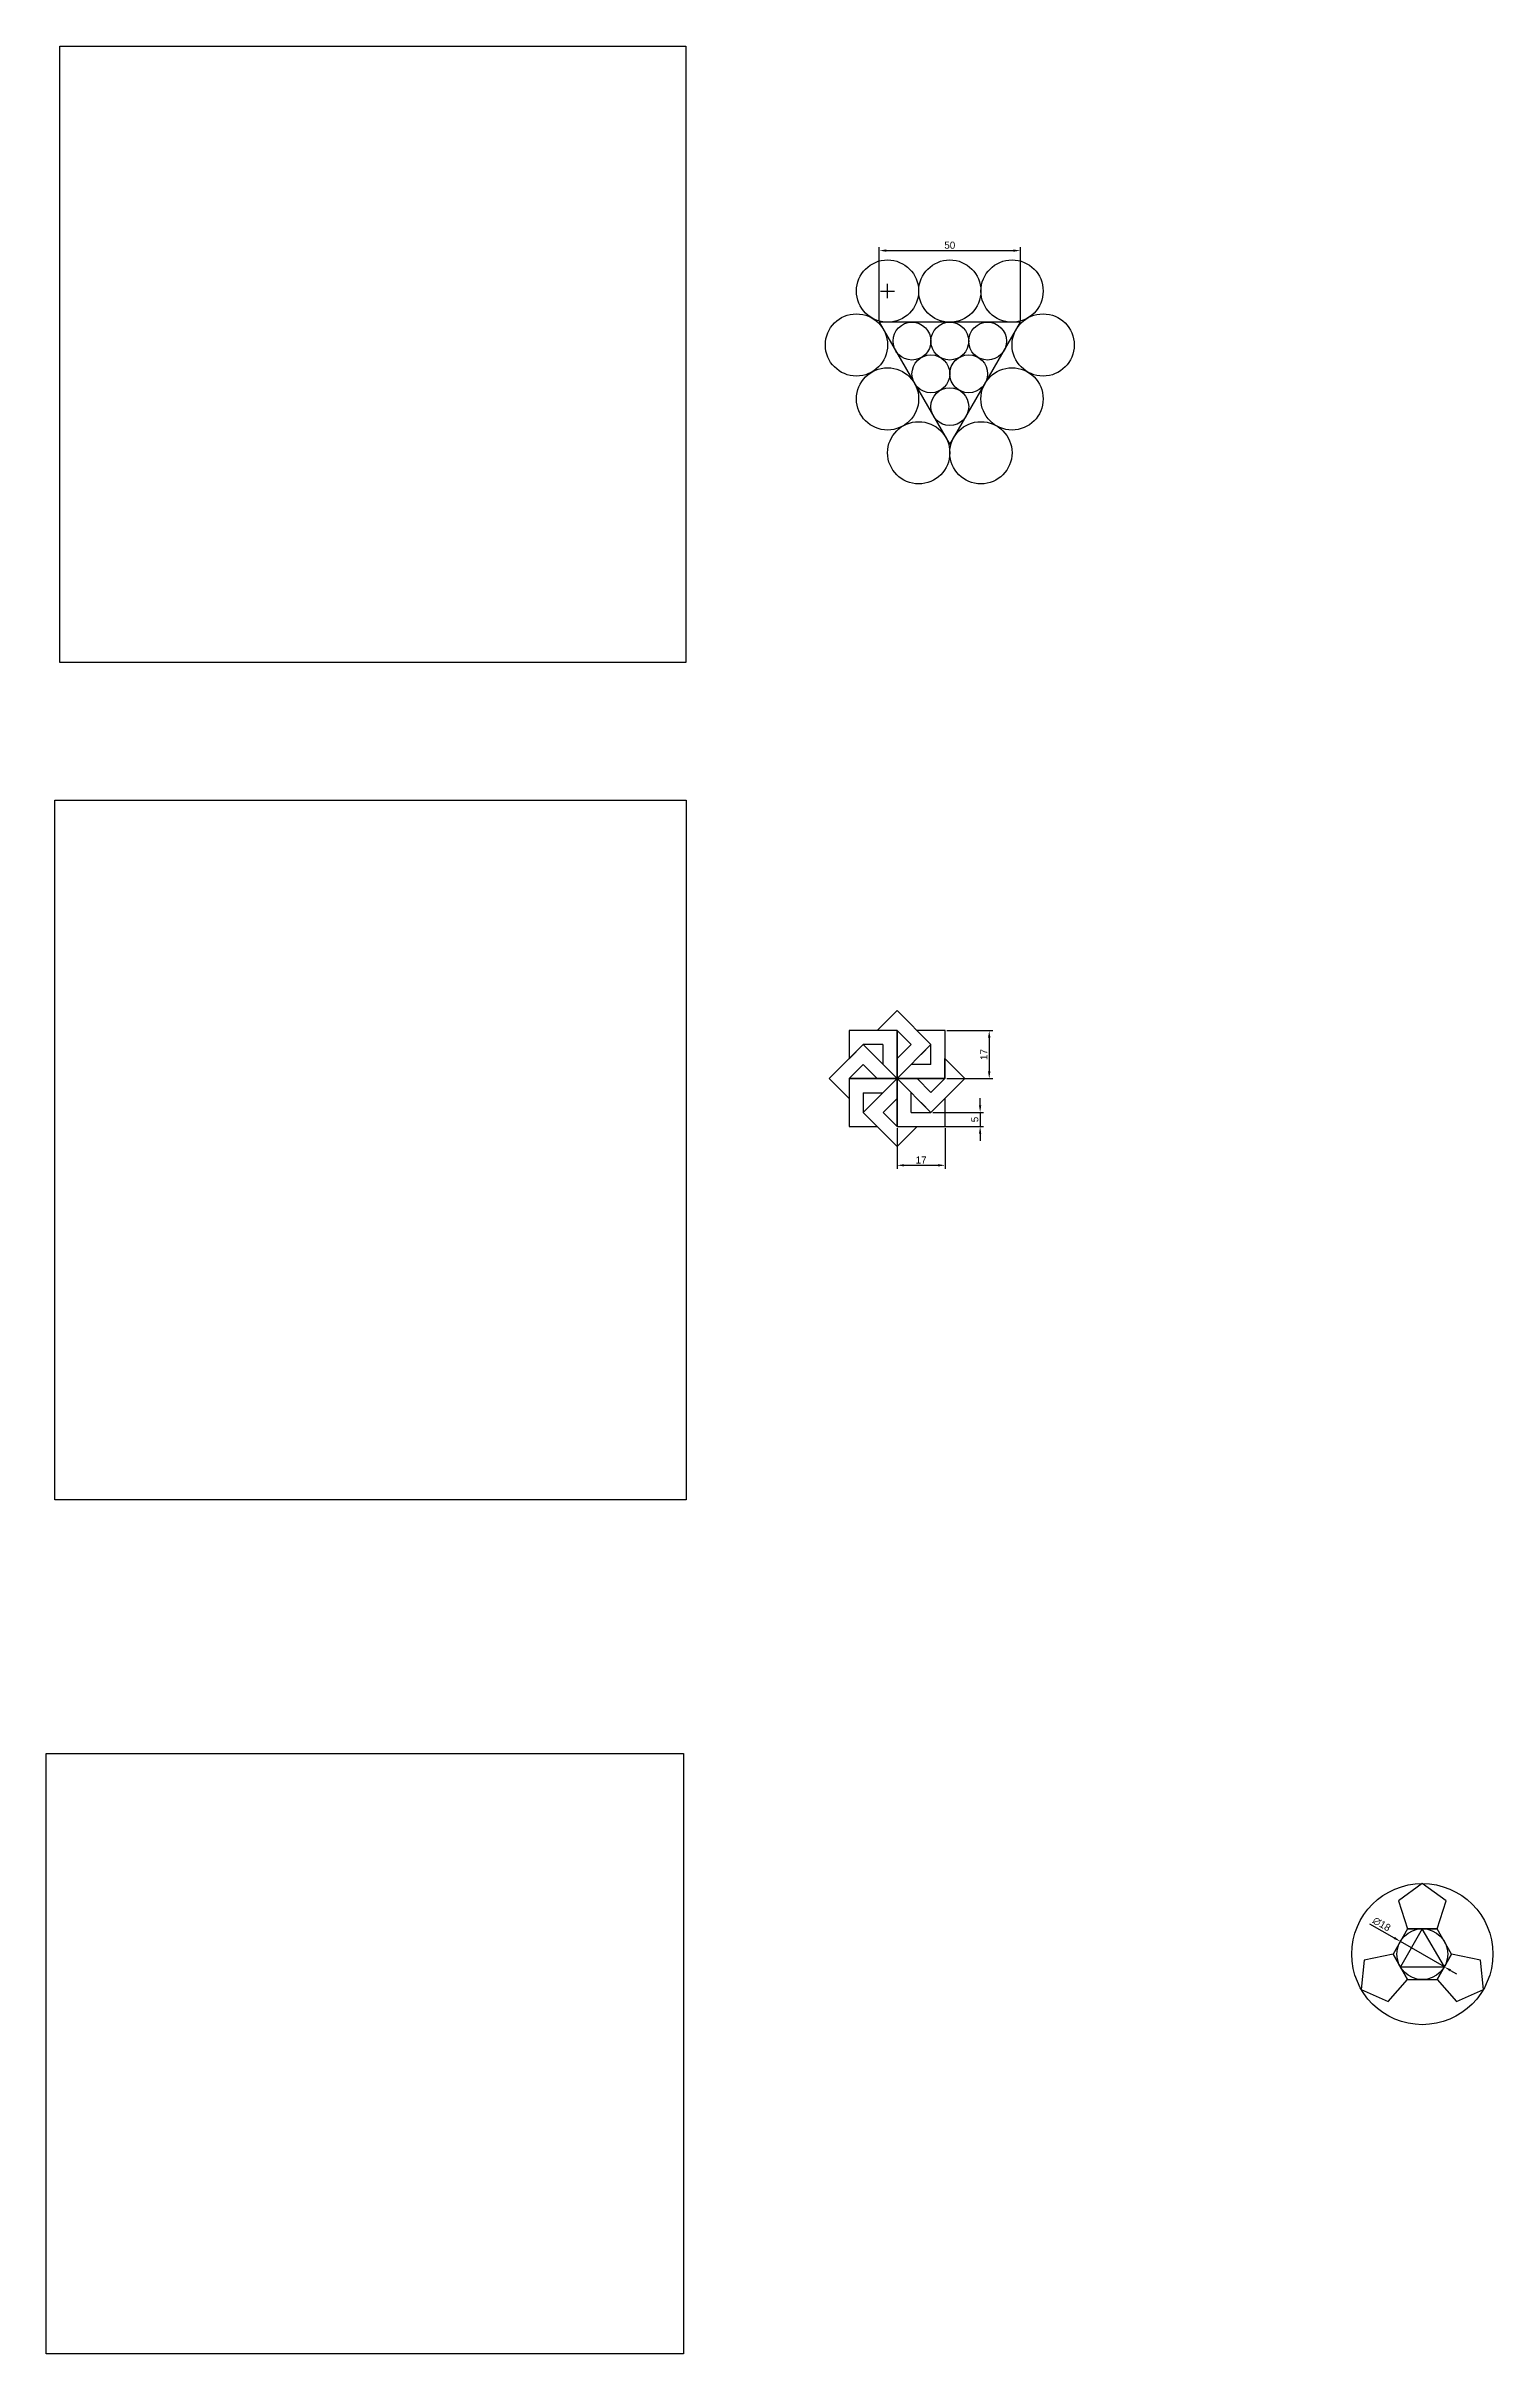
# Model space of a CAD drawing. Header units: millimetres. Extents: x 96 to 2102, y 1468 to 9975.
# Drawn here: x 96 to 609, y 9158 to 9975 of the extents above; entities that cross this region are included whole.
import ezdxf

# ---------------------------------------------------------------- set-up
doc = ezdxf.new("R2010")
doc.units = ezdxf.units.MM
doc.layers.add('可见的轮廓线', color=3, linetype='Continuous', lineweight=30)
doc.layers.add('尺寸线', color=5, linetype='Continuous')
doc.layers.add('标题栏', color=7, linetype='Continuous')
doc.styles.get("Standard").update_dxf_attribs({"font": 'arial.ttf'})
doc.dimstyles.new('ISO-25', dxfattribs={"dimtxt": 2.5, "dimasz": 2.5, "dimexe": 1.25, "dimexo": 0.625, "dimtad": 1, "dimdec": 0, "dimtxsty": 'Standard', "dimcen": 2.5, "dimadec": 0, "dimazin": 0, "dimtfac": 1, "dimtdec": 0, "dimtmove": 0, "dimatfit": 3, "dimfxl": 1, "dimarcsym": 0})
picture_1 = doc.add_image_def('image9.jpg', size_in_pixel=(528, 497))
picture_2 = doc.add_image_def('image10.jpg', size_in_pixel=(596, 660))
picture_3 = doc.add_image_def('image11.png', size_in_pixel=(620, 610))

# ---------------------------------------------------------------- blocks, each defined once
blk = doc.blocks.new('*D7')
at = {"layer": 'Defpoints', "color": 0, "transparency": 16777216}
for p in [(441.19, 9902.57), (391.19, 9877.23), (441.19, 9877.23)]:
    blk.add_point(p, dxfattribs=at)
at = {"layer": '尺寸线', "color": 0, "lineweight": -2, "transparency": 16777216}
for p, q in [((391.19, 9877.86), (391.19, 9903.82)), ((441.19, 9877.86), (441.19, 9903.82)), ((393.69, 9902.57), (438.69, 9902.57))]:
    blk.add_line(p, q, dxfattribs=at)
at = {"layer": '尺寸线', "color": 0, "transparency": 16777216}
for points in [[(393.69, 9902.99), (393.69, 9902.16), (391.19, 9902.57)], [(438.69, 9902.99), (438.69, 9902.16), (441.19, 9902.57)]]:
    blk.add_solid(points, dxfattribs=at)
at = {"layer": '尺寸线', "color": 0, "transparency": 16777216, "insert": (416.19, 9904.47), "char_height": 2.5, "attachment_point": 5}
blk.add_mtext('50', dxfattribs=at)
blk = doc.blocks.new('*D8')
at = {"layer": 'Defpoints', "color": 0, "transparency": 16777216}
for p in [(414.51, 9626.42), (414.51, 9609.42), (430.16, 9609.42)]:
    blk.add_point(p, dxfattribs=at)
at = {"layer": '尺寸线', "color": 0, "lineweight": -2, "transparency": 16777216}
for p, q in [((415.14, 9626.42), (431.41, 9626.42)), ((430.16, 9623.92), (430.16, 9611.92)), ((415.14, 9609.42), (431.41, 9609.42))]:
    blk.add_line(p, q, dxfattribs=at)
at = {"layer": '尺寸线', "color": 0, "transparency": 16777216}
for points in [[(429.74, 9623.92), (430.58, 9623.92), (430.16, 9626.42)], [(429.74, 9611.92), (430.58, 9611.92), (430.16, 9609.42)]]:
    blk.add_solid(points, dxfattribs=at)
at = {"layer": '尺寸线', "color": 0, "transparency": 16777216, "insert": (428.28, 9617.92), "char_height": 2.5, "attachment_point": 5, "rotation": 90}
blk.add_mtext('17', dxfattribs=at)
blk = doc.blocks.new('*D15')
at = {"layer": 'Defpoints', "color": 0, "transparency": 16777216}
for p in [(409.51, 9597.42), (409.51, 9592.42), (426.94, 9592.42)]:
    blk.add_point(p, dxfattribs=at)
at = {"layer": '尺寸线', "color": 0, "lineweight": -2, "transparency": 16777216}
for p, q in [((426.94, 9599.92), (426.94, 9602.42)), ((410.14, 9597.42), (428.19, 9597.42)), ((426.94, 9597.42), (426.94, 9592.42)), ((410.14, 9592.42), (428.19, 9592.42)), ((426.94, 9589.92), (426.94, 9587.42))]:
    blk.add_line(p, q, dxfattribs=at)
at = {"layer": '尺寸线', "color": 0, "transparency": 16777216}
for points in [[(426.52, 9599.92), (427.35, 9599.92), (426.94, 9597.42)], [(426.52, 9589.92), (427.35, 9589.92), (426.94, 9592.42)]]:
    blk.add_solid(points, dxfattribs=at)
at = {"layer": '尺寸线', "color": 0, "transparency": 16777216, "insert": (425.04, 9594.92), "char_height": 2.5, "attachment_point": 5, "rotation": 90}
blk.add_mtext('5', dxfattribs=at)
blk = doc.blocks.new('*D16')
at = {"layer": 'Defpoints', "color": 0, "transparency": 16777216}
for p in [(397.51, 9592.42), (414.51, 9592.42), (414.51, 9578.7)]:
    blk.add_point(p, dxfattribs=at)
at = {"layer": '尺寸线', "color": 0, "lineweight": -2, "transparency": 16777216}
for p, q in [((397.51, 9591.8), (397.51, 9577.45)), ((414.51, 9591.8), (414.51, 9577.45)), ((400.01, 9578.7), (412.01, 9578.7))]:
    blk.add_line(p, q, dxfattribs=at)
at = {"layer": '尺寸线', "color": 0, "transparency": 16777216}
for points in [[(400.01, 9579.12), (400.01, 9578.29), (397.51, 9578.7)], [(412.01, 9579.12), (412.01, 9578.29), (414.51, 9578.7)]]:
    blk.add_solid(points, dxfattribs=at)
at = {"layer": '尺寸线', "color": 0, "transparency": 16777216, "insert": (406.01, 9580.58), "char_height": 2.5, "attachment_point": 5}
blk.add_mtext('17', dxfattribs=at)
blk = doc.blocks.new('*D17')
at = {"layer": 'Defpoints', "color": 0, "transparency": 16777216}
for p in [(575.82, 9303.91), (591.41, 9294.91)]:
    blk.add_point(p, dxfattribs=at)
at = {"layer": '尺寸线', "color": 0, "lineweight": -2, "transparency": 16777216}
for p, q in [((564.94, 9310.19), (573.65, 9305.16)), ((591.41, 9294.91), (575.82, 9303.91)), ((593.57, 9293.66), (595.74, 9292.41))]:
    blk.add_line(p, q, dxfattribs=at)
at = {"layer": '尺寸线', "color": 0, "transparency": 16777216}
for points in [[(573.86, 9305.52), (573.44, 9304.8), (575.82, 9303.91)], [(593.78, 9294.02), (593.36, 9293.3), (591.41, 9294.91)]]:
    blk.add_solid(points, dxfattribs=at)
at = {"layer": '尺寸线', "color": 0, "transparency": 16777216, "insert": (569.2, 9310), "char_height": 2.5, "attachment_point": 5, "rotation": 330}
blk.add_mtext('∅18', dxfattribs=at)

msp = doc.modelspace()

# ---------------------------------------------------------------- linework, layer by layer
at = {"layer": '可见的轮廓线'}
for p, q in [((391.64, 9888.25), (396.64, 9888.25)), ((394.14, 9885.75), (394.14, 9890.75)), ((397.51, 9633.47), (390.44, 9626.39)), ((409.53, 9621.44), (397.51, 9633.47)), ((397.51, 9626.42), (380.51, 9626.42)), ((380.51, 9626.42), (380.51, 9616.42)), ((397.51, 9626.39), (390.44, 9626.39)), ((397.51, 9626.42), (397.51, 9609.42)), ((397.51, 9626.42), (397.51, 9621.42)), ((402.46, 9621.44), (397.51, 9626.39)), ((397.51, 9609.42), (397.51, 9626.39)), ((414.51, 9626.42), (404.51, 9626.42)), ((409.51, 9621.42), (404.51, 9626.42)), ((414.51, 9609.42), (414.51, 9626.42)), ((385.49, 9621.44), (373.47, 9609.42)), ((385.51, 9621.42), (380.51, 9616.42)), ((385.49, 9621.44), (397.51, 9609.42)), ((385.49, 9621.44), (389.03, 9617.91)), ((392.51, 9621.42), (385.51, 9621.42)), ((397.51, 9609.42), (385.51, 9621.42)), ((392.51, 9621.42), (392.51, 9614.42)), ((409.53, 9621.44), (397.51, 9609.42)), ((402.46, 9621.44), (397.51, 9616.49)), ((397.51, 9609.42), (409.51, 9621.42)), ((409.53, 9621.44), (406, 9617.91)), ((409.51, 9614.42), (409.51, 9621.42)), ((373.47, 9609.42), (380.54, 9602.35)), ((380.51, 9609.42), (380.51, 9592.42)), ((380.51, 9609.42), (397.51, 9609.42)), ((380.51, 9609.42), (385.51, 9609.42)), ((385.49, 9614.37), (380.54, 9609.42)), ((397.51, 9609.42), (380.54, 9609.42)), ((380.54, 9609.42), (380.54, 9602.35)), ((385.49, 9614.37), (390.44, 9609.42)), ((385.49, 9597.4), (397.51, 9609.42)), ((397.51, 9609.42), (385.51, 9597.42)), ((397.51, 9609.42), (397.51, 9592.45)), ((397.51, 9592.42), (397.51, 9609.42)), ((397.51, 9609.42), (409.51, 9597.42)), ((409.53, 9597.4), (397.51, 9609.42)), ((397.51, 9609.42), (414.48, 9609.42)), ((414.51, 9609.42), (397.51, 9609.42)), ((409.51, 9614.42), (402.51, 9614.42)), ((409.53, 9604.47), (404.58, 9609.42)), ((414.51, 9609.42), (409.51, 9609.42)), ((409.53, 9597.4), (421.55, 9609.42)), ((409.53, 9604.47), (414.48, 9609.42)), ((421.55, 9609.42), (414.48, 9616.49)), ((414.48, 9609.42), (414.48, 9616.49)), ((385.49, 9597.4), (389.03, 9600.94)), ((385.51, 9604.42), (392.51, 9604.42)), ((385.51, 9604.42), (385.51, 9597.42)), ((392.56, 9597.4), (397.51, 9602.35)), ((402.51, 9597.42), (402.51, 9604.42)), ((409.53, 9597.4), (406, 9600.94)), ((409.51, 9597.42), (414.51, 9602.42)), ((414.51, 9592.42), (414.51, 9602.42)), ((385.49, 9597.4), (397.51, 9585.38)), ((385.51, 9597.42), (390.51, 9592.42)), ((392.56, 9597.4), (397.51, 9592.45)), ((397.51, 9592.42), (397.51, 9597.42)), ((402.51, 9597.42), (409.51, 9597.42)), ((380.51, 9592.42), (390.51, 9592.42)), ((397.51, 9585.38), (404.58, 9592.45)), ((397.51, 9592.45), (404.58, 9592.45)), ((397.51, 9592.42), (414.51, 9592.42))]:
    msp.add_line(p, q, dxfattribs=at)
for points in [[(391.19, 9877.23), (416.19, 9833.93), (441.19, 9877.23)], [(441.19, 9877.23), (391.19, 9877.23), (416.19, 9833.93)], [(578.41, 9308.41), (588.81, 9308.41), (592.02, 9318.29), (583.61, 9324.4), (575.2, 9318.29)], [(578.41, 9308.41), (573.22, 9299.41), (578.41, 9290.41), (588.81, 9290.41), (594, 9299.41), (588.81, 9308.41)], [(583.61, 9308.41), (575.82, 9294.91), (591.41, 9294.91)], [(578.41, 9290.41), (573.22, 9299.41), (563.05, 9297.25), (561.97, 9286.91), (571.46, 9282.69)], [(594, 9299.41), (588.81, 9290.41), (595.76, 9282.69), (605.25, 9286.91), (604.17, 9297.25)]]:
    msp.add_lwpolyline(points, close=True, dxfattribs=at)
for centre, radius in [((394.14, 9888.25), 11.02), ((416.19, 9888.25), 11.02), ((438.24, 9888.25), 11.02), ((383.12, 9869.16), 11.02), ((449.26, 9869.16), 11.02), ((402.79, 9870.53), 6.7), ((416.19, 9870.53), 6.7), ((429.59, 9870.53), 6.7), ((409.49, 9858.93), 6.7), ((422.89, 9858.93), 6.7), ((394.14, 9850.07), 11.02), ((416.19, 9847.33), 6.7), ((438.24, 9850.07), 11.02), ((405.17, 9830.98), 11.02), ((427.21, 9830.98), 11.02), ((583.61, 9299.41), 24.99), ((583.61, 9299.41), 9)]:
    msp.add_circle(centre, radius, dxfattribs=at)

# ---------------------------------------------------------------- dimensions: what is measured, and where the dimension line sits
at = {"layer": '尺寸线'}
for base, p1, p2, picture, middle in [((441.19, 9902.57), (391.19, 9877.23), (441.19, 9877.23), '*D7', (416.19, 9904.47)), ((414.51, 9578.7), (397.51, 9592.42), (414.51, 9592.42), '*D16', (406.01, 9580.58))]:
    dim = msp.add_linear_dim(base=base, p1=p1, p2=p2, dimstyle='ISO-25', dxfattribs=at)
    dim.commit()
    dim.dimension.update_dxf_attribs({"geometry": picture, "text_midpoint": middle})
for base, p1, p2, picture, middle in [((430.16, 9609.42), (414.51, 9626.42), (414.51, 9609.42), '*D8', (428.28, 9617.92)), ((426.94, 9592.42), (409.51, 9597.42), (409.51, 9592.42), '*D15', (425.04, 9594.92))]:
    dim = msp.add_linear_dim(base=base, p1=p1, p2=p2, angle=90, dimstyle='ISO-25', dxfattribs=at)
    dim.commit()
    dim.dimension.update_dxf_attribs({"geometry": picture, "text_midpoint": middle})
dim = msp.add_diameter_dim_2p(p1=(591.41, 9294.91), p2=(575.82, 9303.91), dimstyle='ISO-25', dxfattribs=at)
dim.commit()
dim.dimension.update_dxf_attribs({"geometry": '*D17', "text_midpoint": (569.2, 9310)})

# ---------------------------------------------------------------- pictures from other files: only their frames are drawn
at = {"layer": '标题栏'}
image = msp.add_image(picture_3, insert=(100.92, 9756.78), size_in_units=(221.76, 218.18), dxfattribs=at)
image.dxf.flags = 7
image = msp.add_image(picture_2, insert=(99.09, 9460.3), size_in_units=(223.68, 247.7), dxfattribs=at)
image.dxf.flags = 7
image = msp.add_image(picture_1, insert=(96.02, 9157.88), size_in_units=(225.85, 212.59), dxfattribs=at)
image.dxf.flags = 7

doc.saveas('drawing.dxf')
